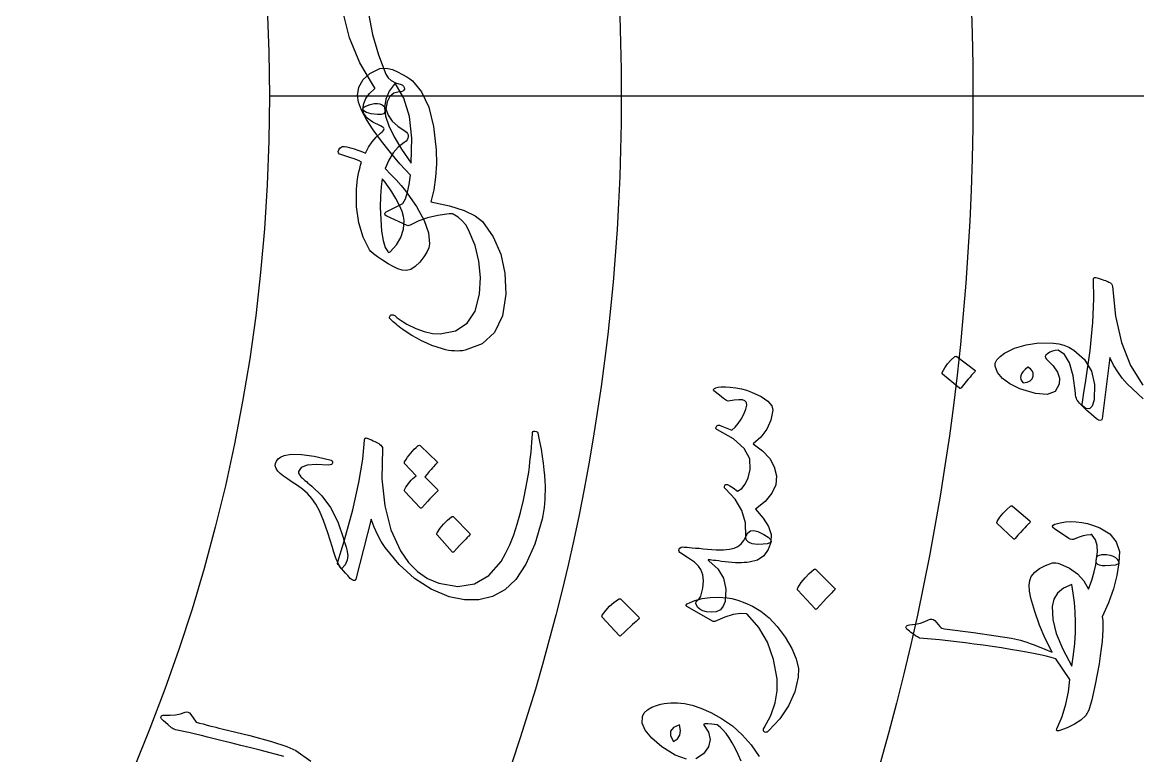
# Model space of a CAD drawing. Header units: millimetres. Extents: x -150 to 150, y -150 to 184.
# Drawn here: x 43.21 to 75.84, y -19.29 to 2.16 of the extents above; entities that cross this region are included whole.
import ezdxf

# ---------------------------------------------------------------- set-up
doc = ezdxf.new("R2010")
doc.units = ezdxf.units.MM
for name, color, linetype in [('ENGRAVE', 7, 'Continuous'), ('ENGRAVE_FINE', 8, 'Continuous'), ('GUIDE', 3, 'Continuous'), ('TEXT', 5, 'Continuous')]:
    doc.layers.add(name, color=color, linetype=linetype)

msp = doc.modelspace()

# ---------------------------------------------------------------- linework, layer by layer
at = {"layer": 'ENGRAVE'}
for radius in [132.75, 112.1737, 91.5975, 71.0212, 50.445]:
    msp.add_circle((0, 0), radius, dxfattribs=at)
at = {"layer": 'ENGRAVE_FINE'}
for points in [[(71.0213, 0), (50.445, 0)], [(91.5975, 0), (71.0212, 0)]]:
    msp.add_lwpolyline(points, dxfattribs=at)
for radius in [122.4619, 101.8856, 81.3094, 60.7331]:
    msp.add_circle((0, 0), radius, dxfattribs=at)
at = {"layer": 'GUIDE'}
msp.add_circle((0, 0), 137.25, dxfattribs=at)
at = {"layer": 'TEXT'}
for points in [[(53.3348, 2.4233), (53.4612, 1.8048), (53.6327, 1.2113), (53.8502, 0.6415), (53.9122, 0.5407), (54.0063, 0.4575), (54.1328, 0.3917), (54.2915, 0.3434), (54.3367, 0.327), (54.368, 0.2994), (54.3854, 0.2606), (54.3889, 0.2106), (54.3737, 0.1749), (54.3426, 0.1493), (54.2957, 0.134), (54.233, 0.1287), (54.0779, 0.0938), (53.9618, -0.0024), (53.8844, -0.1598), (53.8453, -0.3784), (53.827, -0.4571), (53.781, -0.5099), (53.7073, -0.5366), (53.606, -0.5374), (53.4176, -0.5092), (53.2832, -0.4725), (53.2028, -0.4274), (53.1762, -0.3737), (53.1985, -0.2149), (53.263, -0.0641), (53.3698, 0.079), (53.5191, 0.2145), (53.5251, 0.226), (53.5208, 0.2455), (53.5062, 0.2733), (53.4814, 0.3091), (53.083, 0.9814), (52.7856, 1.7082), (52.5869, 2.493)], [(76.0028, -8.8508), (75.5318, -8.4122), (75.3925, -8.2471), (75.2614, -8.0637), (75.1384, -7.8621), (75.0233, -7.6424), (74.8041, -9.4345), (74.7802, -9.4752), (74.7447, -9.489), (74.6977, -9.476), (74.639, -9.4362), (74.5553, -9.3647), (74.4801, -9.3001), (74.4133, -9.2422), (74.355, -9.1911), (74.3057, -9.1467), (74.2658, -9.1092), (74.2354, -9.0784), (74.2145, -9.0544), (74.2162, -9.0062), (74.2339, -8.878), (74.2675, -8.6696), (74.316, -8.381), (74.316, -8.381), (74.4497, -7.4403), (74.5306, -6.623), (74.5628, -5.9307), (74.5497, -5.3645), (74.5489, -5.3471), (74.5511, -5.3322), (74.5564, -5.3198), (74.5648, -5.31), (74.5758, -5.3031), (74.5888, -5.2996), (74.604, -5.2995), (74.6212, -5.3028), (74.6879, -5.3222), (74.7489, -5.3407), (74.8045, -5.3584), (74.8545, -5.3753), (74.899, -5.3913), (74.938, -5.4064), (74.9715, -5.4207), (74.9994, -5.4341), (75.0435, -5.4616), (75.0753, -5.4919), (75.0947, -5.5251), (75.1019, -5.5611), (75.1885, -6.4322), (75.3636, -7.2027), (75.6304, -7.8744), (75.9916, -8.4482)], [(62.6399, -19.3882), (62.3097, -19.2706), (61.9243, -19.0268), (61.9243, -19.0268), (61.6299, -18.7777), (61.4363, -18.5479), (61.3437, -18.3366), (61.3521, -18.1432), (61.4054, -18.0363), (61.4975, -17.945), (61.6285, -17.869), (61.7984, -17.8082), (61.8939, -17.7827), (61.9896, -17.7637), (62.0856, -17.7512), (62.1819, -17.7451), (62.2795, -17.7442), (62.3792, -17.747), (62.4811, -17.7537), (62.5852, -17.7642), (62.8107, -17.8101), (63.0665, -17.8986), (63.3525, -18.03), (63.6684, -18.2048), (63.9852, -18.4216), (64.2738, -18.6787), (64.5336, -18.9766), (64.7641, -19.3158)], [(50.8659, -19.3114), (50.6528, -19.2534), (50.419, -19.1923), (50.1656, -19.1279), (49.8926, -19.0601), (49.6, -18.9888), (49.3134, -18.9161), (49.0556, -18.8513), (48.8267, -18.7943), (48.6264, -18.7453), (48.4553, -18.7035), (48.3136, -18.6682), (48.2012, -18.6394), (48.1181, -18.6171), (47.6977, -18.5292), (47.6579, -18.5161), (47.6243, -18.5026), (47.5968, -18.4887), (47.5755, -18.4743), (47.5755, -18.4743), (47.4794, -18.3867), (47.4028, -18.3181), (47.3458, -18.2683), (47.3085, -18.2372), (47.2856, -18.2154), (47.2716, -18.1934), (47.2667, -18.1712), (47.2709, -18.1488), (47.2843, -18.1267), (47.3049, -18.1119), (47.3326, -18.1045), (47.3675, -18.1044), (47.5369, -18.1075), (47.6956, -18.0941), (47.8436, -18.064), (47.9808, -18.0174), (48.0233, -18.0058), (48.0638, -18.0131), (48.1021, -18.0391), (48.1384, -18.0841), (48.2994, -18.31), (48.3996, -18.3366), (48.4981, -18.3626), (48.5948, -18.3879), (48.6899, -18.4125), (48.7832, -18.4364), (48.8747, -18.4595), (48.9646, -18.482), (49.0527, -18.5039), (49.8687, -18.7046), (50.5013, -18.8756), (50.9496, -19.019), (51.2135, -19.1358), (51.6533, -19.4517)], [(64.2435, -19.4496), (64.1538, -19.251), (64.0646, -19.0712), (63.9761, -18.9102), (63.8883, -18.7679), (63.8009, -18.6444), (63.7131, -18.5402), (63.6251, -18.4551), (63.5371, -18.3891), (63.3812, -18.3672), (63.263, -18.3584), (63.1823, -18.3626), (63.1392, -18.3798), (63.2829, -18.6016), (63.3303, -18.8193), (63.2814, -19.032), (63.1363, -19.2389), (62.9155, -19.378)]]:
    msp.add_lwpolyline(points, dxfattribs=at)
for points in [[(53.0214, 0.0186), (53.0588, 0.2708), (53.179, 0.4861), (53.3825, 0.6652), (53.6695, 0.8087), (53.7798, 0.8259), (53.9036, 0.8159), (54.0408, 0.7784), (54.1913, 0.7132), (54.3363, 0.6373), (54.4569, 0.5682), (54.5533, 0.5061), (54.6253, 0.4509), (54.8946, 0.1259), (55.102, -0.3185), (55.2446, -0.882), (55.3187, -1.5638), (55.3251, -1.9738), (55.3014, -2.3649), (55.248, -2.7365), (55.1652, -3.0881), (55.7046, -3.203), (56.1356, -3.3381), (56.4581, -3.4934), (56.6718, -3.6684), (56.9881, -4.116), (57.2082, -4.62), (57.3306, -5.1787), (57.3538, -5.79), (57.258, -6.4219), (57.026, -6.9073), (56.6615, -7.2439), (56.1672, -7.4312), (56.0928, -7.4428), (56.0156, -7.45), (55.9358, -7.453), (55.8532, -7.4516), (55.7686, -7.4452), (55.6823, -7.4327), (55.5946, -7.4142), (55.5052, -7.3898), (55.3478, -7.342), (55.1936, -7.2871), (55.0426, -7.2252), (54.8949, -7.1564), (54.7508, -7.0812), (54.6106, -7.0002), (54.4743, -6.9134), (54.342, -6.8209), (54.2885, -6.7806), (54.2377, -6.7412), (54.1896, -6.7027), (54.1441, -6.665), (54.1013, -6.6286), (54.0611, -6.594), (54.0234, -6.5612), (53.9884, -6.5301), (53.9689, -6.5086), (53.9579, -6.4872), (53.9554, -6.466), (53.9612, -6.4447), (53.9727, -6.4228), (53.9863, -6.4067), (54.002, -6.3965), (54.0198, -6.392), (54.0394, -6.3925), (54.0604, -6.3968), (54.0829, -6.4051), (54.1067, -6.4173), (54.1819, -6.4809), (54.2657, -6.543), (54.3581, -6.6035), (54.459, -6.6623), (54.7197, -6.7926), (54.969, -6.8844), (55.2073, -6.9372), (55.4346, -6.9504), (55.8806, -6.8618), (56.2233, -6.6392), (56.4611, -6.2819), (56.5916, -5.791), (56.6172, -5.3059), (56.5717, -4.8286), (56.4555, -4.3609), (56.2686, -3.9042), (56.1863, -3.7653), (56.0831, -3.6438), (55.9589, -3.5395), (55.814, -3.4526), (55.7937, -3.4423), (55.7684, -3.4364), (55.7383, -3.435), (55.7032, -3.4381), (55.367, -3.4841), (55.0703, -3.5516), (54.813, -3.6405), (54.5951, -3.7507), (54.5549, -3.7727), (54.5201, -3.7847), (54.4906, -3.7869), (54.4665, -3.7791), (53.8736, -3.5094), (53.8299, -3.4739), (53.8129, -3.441), (53.8227, -3.4108), (53.8594, -3.3832), (54.3433, -3.1387), (54.4212, -2.9958), (54.4841, -2.8099), (54.5317, -2.581), (54.5634, -2.3092), (54.2609, -1.9738), (53.9796, -1.6419), (53.7195, -1.3131), (53.4806, -0.9869), (53.2805, -0.6782), (53.1369, -0.4085), (53.0504, -0.1765), (53.0214, 0.0186)], [(54.1203, 0.3804), (53.9477, 0.1536), (53.8428, -0.0819), (53.8056, -0.327), (53.836, -0.5826), (53.9312, -0.8611), (54.0883, -1.1824), (54.3063, -1.5482), (54.5845, -1.96), (54.6083, -1.225), (54.5366, -0.5883), (54.373, -0.0527), (54.1203, 0.3804)], [(55.1274, -4.3171), (55.1029, -4.4323), (55.0463, -4.5599), (54.9577, -4.6996), (54.8367, -4.8511), (54.7047, -4.9812), (54.5748, -5.0641), (54.4474, -5.1), (54.3224, -5.0892), (54.1995, -5.046), (54.0635, -4.9832), (53.9142, -4.9009), (53.7517, -4.7994), (53.6035, -4.6974), (53.4901, -4.6126), (53.4115, -4.5449), (53.3678, -4.494), (53.1794, -4.1199), (53.0542, -3.7005), (52.9911, -3.2347), (52.9888, -2.7212), (52.9959, -2.6171), (53.0064, -2.514), (53.0205, -2.412), (53.038, -2.3109), (53.0585, -2.2113), (53.0816, -2.1136), (53.1072, -2.0177), (53.1353, -1.9236), (53.0678, -1.8872), (52.9449, -1.8391), (52.7665, -1.7793), (52.5327, -1.7083), (52.4873, -1.6898), (52.4618, -1.6595), (52.4561, -1.6173), (52.4703, -1.5631), (52.4986, -1.5174), (52.5358, -1.4863), (52.5818, -1.4697), (52.6367, -1.4676), (52.7046, -1.4816), (52.7753, -1.4985), (52.8486, -1.5181), (52.9247, -1.5406), (53.0029, -1.5664), (53.0829, -1.5959), (53.1647, -1.6291), (53.2481, -1.6662), (53.3416, -1.49), (53.4471, -1.3335), (53.5647, -1.1968), (53.6945, -1.0798), (53.7375, -1.0455), (53.7683, -1.0135), (53.7869, -0.9841), (53.7935, -0.9572), (53.7873, -0.9351), (53.7682, -0.9128), (53.7361, -0.8903), (53.6909, -0.8675), (53.4649, -0.7564), (53.3038, -0.6361), (53.2076, -0.5063), (53.1763, -0.3665), (53.1815, -0.3479), (53.197, -0.3286), (53.2226, -0.3083), (53.2585, -0.2872), (53.3907, -0.2402), (53.5042, -0.2138), (53.599, -0.2083), (53.6751, -0.2236), (53.7414, -0.255), (53.7919, -0.2901), (53.8265, -0.3288), (53.8453, -0.3711), (53.913, -0.5548), (54.0294, -0.7239), (54.1949, -0.8789), (54.4094, -1.0201), (54.4512, -1.0501), (54.4807, -1.0864), (54.4979, -1.129), (54.5029, -1.1778), (54.4948, -1.2306), (54.4728, -1.2774), (54.437, -1.3183), (54.3873, -1.3533), (54.2109, -1.4865), (54.059, -1.6584), (53.9313, -1.8687), (53.8273, -2.1176), (53.9934, -2.2844), (54.1481, -2.448), (54.2913, -2.6083), (54.4231, -2.7652), (54.7472, -3.2207), (54.9719, -3.6329), (55.0983, -3.9991), (55.1274, -4.3171)], [(53.9746, -4.5526), (54.1582, -4.3498), (54.2883, -4.1286), (54.3646, -3.8896), (54.387, -3.6334), (54.3682, -3.5149), (54.3202, -3.3688), (54.2427, -3.1952), (54.1355, -2.9947), (54.076, -2.8921), (54.0195, -2.7982), (53.9661, -2.7129), (53.916, -2.6363), (53.8686, -2.5682), (53.8235, -2.5087), (53.7807, -2.4576), (53.7403, -2.4149), (53.7057, -2.6471), (53.6872, -2.9222), (53.6843, -3.2403), (53.6962, -3.6019), (53.7224, -3.9508), (53.7646, -4.2233), (53.8239, -4.4194), (53.9011, -4.539), (53.9182, -4.5575), (53.9362, -4.566), (53.9549, -4.5643), (53.9746, -4.5526)], [(73.5131, -7.4298), (73.4289, -7.4405), (73.3493, -7.4609), (73.2743, -7.4908), (73.2039, -7.5302), (73.1567, -7.5716), (73.1356, -7.6128), (73.1407, -7.654), (73.1718, -7.6953), (73.368, -7.8852), (73.4961, -8.0696), (73.5562, -8.2479), (73.5485, -8.4198), (73.4246, -8.6325), (73.1909, -8.7257), (72.8477, -8.6998), (72.395, -8.5563), (72.1033, -8.4152), (71.8852, -8.2582), (71.7408, -8.0852), (71.6698, -7.8959), (71.6749, -7.8064), (71.7233, -7.7134), (71.8149, -7.6168), (71.9498, -7.5164), (72.2403, -7.3675), (72.5749, -7.2678), (72.9539, -7.2179), (73.3773, -7.2181), (73.5316, -7.2397), (73.683, -7.2813), (73.8314, -7.343), (73.9768, -7.4249), (74.2864, -7.7043), (74.4882, -8.0405), (74.5813, -8.4329), (74.565, -8.8801), (74.5149, -9.063), (74.4351, -9.1486), (74.3261, -9.1371), (74.1877, -9.0288), (74.1427, -8.9787), (74.107, -8.9372), (74.0806, -8.9042), (74.0634, -8.8799), (74.0473, -8.838), (74.0347, -8.791), (74.0254, -8.7388), (74.0195, -8.6815), (73.9555, -8.1765), (73.8485, -7.7997), (73.7006, -7.5509), (73.5131, -7.4298)], [(70.1316, -8.1341), (70.1234, -8.1243), (70.1193, -8.1116), (70.1192, -8.0957), (70.1233, -8.0769), (70.1968, -7.9486), (70.2822, -7.8293), (70.3795, -7.719), (70.4887, -7.6176), (70.5047, -7.6083), (70.52, -7.6051), (70.5346, -7.608), (70.5486, -7.617), (71.0738, -8.0083), (71.0858, -8.0221), (71.0873, -8.0383), (71.0782, -8.0568), (71.0585, -8.0778), (71.0415, -8.0958), (71.0157, -8.1245), (70.9813, -8.1637), (70.9382, -8.2134), (70.8862, -8.2745), (70.8252, -8.3477), (70.7552, -8.4331), (70.6761, -8.5305), (70.6633, -8.5431), (70.6514, -8.5488), (70.6404, -8.5475), (70.6301, -8.5391)], [(72.4906, -8.3786), (72.6048, -8.3613), (72.6915, -8.3235), (72.7505, -8.2651), (72.7819, -8.1861), (72.78, -8.1025), (72.7542, -8.0318), (72.7045, -7.974), (72.6309, -7.9291), (72.548, -7.9941), (72.486, -8.0566), (72.4446, -8.1169), (72.4241, -8.1749), (72.4178, -8.23), (72.4268, -8.2823), (72.4511, -8.3318), (72.4906, -8.3786)], [(63.4382, -8.6141), (63.4282, -8.5945), (63.4352, -8.5741), (63.4592, -8.5528), (63.5001, -8.5307), (63.5673, -8.51), (63.6604, -8.5), (63.7794, -8.5008), (63.9245, -8.5122), (64.0886, -8.5314), (64.247, -8.5615), (64.3997, -8.6024), (64.5468, -8.6544), (64.8285, -8.7869), (65.0257, -8.9193), (65.1383, -9.0514), (65.1663, -9.1828), (65.1069, -9.4759), (64.9906, -9.7378), (64.8177, -9.968), (64.5885, -10.1657), (64.8688, -10.3707), (65.0766, -10.5955), (65.2117, -10.8399), (65.2739, -11.1034), (65.2521, -11.3656), (65.1423, -11.6156), (64.9445, -11.8522), (64.659, -12.0744), (64.8881, -12.3403), (65.04, -12.5888), (65.1149, -12.819), (65.1129, -13.0303), (65.0822, -13.0667), (65.0067, -13.0919), (64.8866, -13.1058), (64.7218, -13.1084), (64.5636, -13.0893), (64.453, -13.0453), (64.3902, -12.9764), (64.3749, -12.8826), (64.3647, -12.4828), (64.2619, -12.116), (64.067, -11.7833), (63.7807, -11.4853), (63.765, -11.4692), (63.7546, -11.453), (63.7496, -11.4367), (63.7499, -11.4203), (63.7554, -11.4011), (63.7647, -11.3848), (63.7778, -11.3712), (63.7946, -11.3604), (63.8402, -11.3606), (63.9121, -11.392), (64.0103, -11.4547), (64.1346, -11.549), (64.2565, -11.4763), (64.3595, -11.3476), (64.4433, -11.1627), (64.5074, -10.9217), (64.4949, -10.6059), (64.3313, -10.306), (64.0167, -10.0234), (63.5515, -9.7591), (63.5276, -9.746), (63.5112, -9.7319), (63.5024, -9.717), (63.5011, -9.7011), (63.5067, -9.6783), (63.5159, -9.6593), (63.5288, -9.644), (63.5454, -9.6324), (63.5676, -9.6252), (63.5892, -9.6222), (63.6102, -9.6233), (63.6306, -9.6285), (63.9653, -9.7635), (64.0658, -9.6801), (64.1587, -9.5751), (64.244, -9.4487), (64.3216, -9.3007), (64.3791, -9.1539), (64.4032, -9.0392), (64.3941, -8.957), (64.3519, -8.9072), (64.2804, -8.8831), (64.1747, -8.8764), (64.035, -8.887), (63.8611, -8.9149), (63.8153, -8.8995), (63.7296, -8.8441), (63.6039, -8.7488), (63.4382, -8.6141)], [(52.6253, -13.0151), (52.8774, -12.1006), (53.0579, -11.3007), (53.1721, -10.6183), (53.2247, -10.0555), (53.2259, -10.0381), (53.2298, -10.0236), (53.2365, -10.0119), (53.2459, -10.0031), (53.2576, -9.9976), (53.271, -9.9956), (53.286, -9.9973), (53.3028, -10.0025), (53.3667, -10.0294), (53.4253, -10.0547), (53.4785, -10.0787), (53.5263, -10.1011), (53.5686, -10.1221), (53.6056, -10.1416), (53.6372, -10.1597), (53.6634, -10.1762), (53.7041, -10.2086), (53.7322, -10.2424), (53.7477, -10.2776), (53.7506, -10.3142), (53.734, -11.1905), (53.8138, -11.9782), (53.994, -12.6803), (54.2782, -13.2984), (54.5064, -13.6351), (54.7683, -13.906), (55.0648, -14.1101), (55.3968, -14.2465), (55.9492, -14.3388), (56.4375, -14.2643), (56.8609, -14.0205), (57.217, -13.6059), (57.3483, -13.3768), (57.4716, -13.1195), (57.5865, -12.8339), (57.6926, -12.5202), (57.7898, -12.179), (57.878, -11.811), (57.9567, -11.4163), (58.0253, -10.9952), (58.0455, -10.8447), (58.0641, -10.6965), (58.0808, -10.5506), (58.0959, -10.407), (58.1091, -10.2666), (58.1202, -10.1306), (58.1293, -9.9989), (58.1365, -9.8714), (58.1411, -9.833), (58.1549, -9.8073), (58.1778, -9.7944), (58.2099, -9.7942), (58.2456, -9.8032), (58.272, -9.8169), (58.2892, -9.8351), (58.2971, -9.8579), (58.3462, -10.0973), (58.3882, -10.3239), (58.4232, -10.5375), (58.4514, -10.738), (58.4735, -10.9249), (58.4901, -11.0977), (58.5014, -11.2563), (58.5075, -11.4007), (58.5063, -11.5352), (58.5026, -11.6657), (58.4967, -11.7923), (58.4885, -11.9148), (58.4769, -12.0336), (58.4611, -12.149), (58.4411, -12.2609), (58.4168, -12.3693), (58.2024, -13.0987), (57.9464, -13.6876), (57.6531, -14.1357), (57.3258, -14.4431), (56.9629, -14.6353), (56.5709, -14.7314), (56.1504, -14.7327), (55.7013, -14.6408), (55.1715, -14.4227), (54.6837, -14.1088), (54.2363, -13.7016), (53.8269, -13.2034), (53.7102, -13.0211), (53.6038, -12.822), (53.5075, -12.6059), (53.4211, -12.373), (52.9698, -14.1236), (52.9407, -14.1608), (52.9037, -14.1697), (52.8588, -14.1504), (52.8061, -14.1031), (52.7327, -14.021), (52.6668, -13.9468), (52.6084, -13.8805), (52.5575, -13.8221), (52.5146, -13.7716), (52.4801, -13.7291), (52.454, -13.6946), (52.4365, -13.6681), (52.4445, -13.6206), (52.4791, -13.4961), (52.5396, -13.2944), (52.6253, -13.0151)], [(54.3995, -10.7541), (54.3922, -10.7431), (54.3893, -10.729), (54.3908, -10.712), (54.3966, -10.692), (54.4378, -10.6243), (54.4812, -10.5593), (54.5268, -10.4971), (54.5747, -10.4376), (54.6253, -10.3805), (54.6792, -10.3254), (54.7365, -10.2723), (54.7971, -10.2211), (54.8144, -10.2123), (54.8313, -10.2101), (54.848, -10.2147), (54.8643, -10.2259), (55.351, -10.6917), (55.3564, -10.703), (55.3535, -10.7176), (55.3425, -10.7355), (55.3232, -10.7567), (55.3066, -10.7706), (55.2829, -10.7938), (55.2521, -10.8264), (55.2143, -10.8683), (55.1688, -10.9199), (55.1152, -10.9815), (55.0532, -11.053), (54.983, -11.1344), (55.3541, -11.5082), (55.3645, -11.5242), (55.3642, -11.5418), (55.353, -11.5611), (55.3311, -11.5821), (55.3121, -11.6003), (55.2832, -11.6291), (55.2445, -11.6686), (55.1959, -11.7188), (55.1371, -11.7804), (55.068, -11.8544), (54.9885, -11.9407), (54.8986, -12.0392), (54.8851, -12.0485), (54.8731, -12.0513), (54.8625, -12.0475), (54.8534, -12.0372), (54.4017, -11.5579), (54.3945, -11.5467), (54.3918, -11.5326), (54.3936, -11.5155), (54.3997, -11.4955), (54.4325, -11.4376), (54.4681, -11.3821), (54.5065, -11.3291), (54.5476, -11.2785), (54.591, -11.2303), (54.6362, -11.1843), (54.6833, -11.1406), (54.7323, -11.0992)], [(52.5503, -13.8202), (52.5114, -13.7646), (52.4745, -13.7028), (52.4395, -13.6351), (52.4066, -13.5612), (52.3752, -13.4813), (52.3448, -13.3951), (52.3154, -13.3026), (52.2869, -13.2039), (52.1534, -12.7665), (52.0266, -12.4091), (51.9081, -12.1307), (51.7991, -11.9304), (51.683, -11.7689), (51.5542, -11.6247), (51.4128, -11.4976), (51.2588, -11.3875), (51.1807, -11.3375), (51.1065, -11.2888), (51.0362, -11.2417), (50.9699, -11.1959), (50.9084, -11.1522), (50.8525, -11.1111), (50.8021, -11.0727), (50.7574, -11.0369), (50.6835, -10.9634), (50.6353, -10.8894), (50.6128, -10.8147), (50.616, -10.7392), (50.6434, -10.6707), (50.6946, -10.6098), (50.7698, -10.5565), (50.869, -10.5107), (51.0819, -10.4717), (51.3764, -10.4788), (51.7525, -10.532), (52.21, -10.6321), (52.2506, -10.645), (52.2774, -10.6644), (52.2906, -10.6903), (52.2902, -10.7227), (52.2772, -10.7534), (52.253, -10.7744), (52.2174, -10.7856), (52.1706, -10.7871), (51.809, -10.7689), (51.5426, -10.7946), (51.3713, -10.8642), (51.2948, -10.9782), (51.2939, -11.0113), (51.3045, -11.0479), (51.3268, -11.0879), (51.3607, -11.1314), (51.3821, -11.1521), (51.4088, -11.1767), (51.4409, -11.2052), (51.4783, -11.2377), (51.521, -11.2742), (51.5689, -11.3146), (51.6222, -11.359), (51.6808, -11.4074), (51.9759, -11.6853), (52.2293, -12.0333), (52.4396, -12.4519), (52.6051, -12.9417), (52.6067, -12.9468), (52.6116, -12.9623), (52.6196, -12.988), (52.6308, -13.0241), (52.6451, -13.0704), (52.6626, -13.1272), (52.6832, -13.1943), (52.7068, -13.2718), (52.7348, -13.4303), (52.7179, -13.5748), (52.6564, -13.7049), (52.5503, -13.8202)], [(71.7357, -12.5027), (71.7281, -12.4923), (71.7248, -12.4789), (71.7257, -12.4626), (71.7309, -12.4434), (71.8124, -12.3153), (71.9052, -12.1972), (72.0092, -12.0889), (72.1246, -11.9904), (72.1411, -11.9817), (72.1566, -11.9792), (72.171, -11.983), (72.1844, -11.993), (72.6848, -12.4238), (72.6959, -12.4386), (72.6963, -12.4553), (72.6861, -12.4739), (72.6651, -12.4944), (72.647, -12.5121), (72.6195, -12.5402), (72.5827, -12.5787), (72.5365, -12.6275), (72.4807, -12.6875), (72.4152, -12.7596), (72.34, -12.8437), (72.2549, -12.9397), (72.2413, -12.952), (72.2291, -12.9572), (72.2181, -12.9552), (72.2084, -12.9461)], [(55.3441, -12.8343), (55.3372, -12.8228), (55.3349, -12.8083), (55.337, -12.7909), (55.3436, -12.7706), (55.4343, -12.637), (55.5354, -12.5144), (55.6471, -12.4027), (55.7694, -12.3019), (55.7866, -12.2932), (55.8022, -12.2912), (55.8164, -12.2958), (55.8292, -12.3071), (56.3002, -12.7895), (56.3102, -12.8059), (56.3095, -12.8239), (56.2979, -12.8435), (56.2754, -12.8646), (56.256, -12.8828), (56.2265, -12.9118), (56.1868, -12.9516), (56.137, -13.0021), (56.0768, -13.0641), (56.0059, -13.1387), (55.9244, -13.2256), (55.832, -13.3248), (55.8175, -13.3374), (55.8049, -13.3424), (55.794, -13.3398), (55.785, -13.3296)], [(62.4294, -13.2487), (62.4513, -13.216), (62.4835, -13.1949), (62.5261, -13.1855), (62.579, -13.1877), (62.6156, -13.1904), (62.6663, -13.1945), (62.7311, -13.2), (62.81, -13.2068), (62.9026, -13.2149), (63.0083, -13.2241), (63.1271, -13.2344), (63.259, -13.2458), (63.5115, -13.2645), (63.7247, -13.2662), (63.8987, -13.2508), (64.0335, -13.2185), (64.1443, -13.1675), (64.2382, -13.0945), (64.3151, -12.9996), (64.3749, -12.8826), (64.4359, -12.7744), (64.515, -12.7139), (64.6123, -12.7012), (64.7279, -12.7364), (64.9047, -12.8233), (65.028, -12.9), (65.098, -12.9662), (65.1146, -13.0219), (65.0342, -13.2617), (64.9008, -13.4433), (64.715, -13.5665), (64.477, -13.6311), (64.4049, -13.6373), (64.3283, -13.642), (64.2472, -13.6451), (64.1617, -13.6466), (64.0713, -13.6455), (63.9759, -13.6405), (63.8755, -13.6317), (63.7699, -13.6192), (63.6675, -13.6056), (63.5765, -13.5939), (63.4968, -13.5841), (63.4285, -13.5762), (63.3726, -13.5698), (63.3304, -13.5648), (63.3018, -13.5611), (63.2868, -13.5587), (63.2798, -13.5577), (63.2751, -13.5583), (63.2728, -13.5605), (63.2728, -13.5642), (63.2756, -13.5696), (63.2818, -13.5768), (63.2914, -13.5858), (63.3043, -13.5966), (63.5634, -13.8255), (63.7277, -14.0986), (63.7966, -14.4157), (63.7695, -14.7757), (63.7182, -14.9198), (63.6326, -15.021), (63.513, -15.0793), (63.3595, -15.0946), (63.2272, -15.0793), (63.1186, -15.0501), (63.0337, -15.0074), (62.9724, -14.9509), (62.9346, -14.8905), (62.9202, -14.8357), (62.9291, -14.7864), (62.9614, -14.7426), (62.9998, -14.7071), (63.0288, -14.6748), (63.0484, -14.6456), (63.0587, -14.6196), (63.121, -14.3861), (63.1423, -14.1785), (63.1227, -13.9973), (63.0626, -13.8427), (62.993, -13.745), (62.8729, -13.6333), (62.7021, -13.508), (62.4807, -13.3691), (62.4457, -13.3453), (62.4255, -13.3173), (62.42, -13.2851), (62.4294, -13.2487)], [(73.8261, -12.9348), (73.4074, -12.652), (73.3627, -12.6134), (73.3503, -12.5786), (73.3702, -12.5475), (73.4225, -12.52), (73.5722, -12.4781), (73.7254, -12.4515), (73.882, -12.4404), (74.0422, -12.4448), (74.2067, -12.4653), (74.3764, -12.5028), (74.5512, -12.5573), (74.7311, -12.629), (75.0245, -12.8051), (75.216, -13.0346), (75.3052, -13.3173), (75.2914, -13.6527), (75.2612, -13.6862), (75.1843, -13.7121), (75.0605, -13.7302), (74.89, -13.7407), (74.8006, -13.7362), (74.7292, -13.7208), (74.676, -13.6943), (74.6408, -13.6568), (74.6297, -13.63), (74.6247, -13.6005), (74.6258, -13.5682), (74.6331, -13.5333), (74.6635, -13.3277), (74.6538, -13.1426), (74.6042, -12.9784), (74.5149, -12.8352), (74.5072, -12.8282), (74.496, -12.8244), (74.4815, -12.8238), (74.4636, -12.8264), (74.3552, -12.8376), (74.2425, -12.8621), (74.1256, -12.8999), (74.0044, -12.951), (73.9592, -12.9666), (73.9144, -12.9691), (73.87, -12.9585), (73.8261, -12.9348)], [(74.8061, -15.2303), (74.8199, -15.3392), (74.8261, -15.4659), (74.8246, -15.6103), (74.8152, -15.7726), (74.7989, -15.9528), (74.7763, -16.1512), (74.7473, -16.3676), (74.7117, -16.602), (74.602, -17.2042), (74.5, -17.6569), (74.4084, -17.9601), (74.329, -18.1142), (74.178, -18.2519), (73.9955, -18.3726), (73.7815, -18.476), (73.5362, -18.562), (73.4988, -18.5676), (73.4771, -18.5606), (73.471, -18.5412), (73.4805, -18.5093), (73.6283, -18.1428), (73.7407, -17.7796), (73.8178, -17.4205), (73.8596, -17.0657), (73.4488, -16.4587), (73.3148, -16.4194), (73.1617, -16.3801), (72.9896, -16.3409), (72.7984, -16.3016), (72.5892, -16.2621), (72.3629, -16.222), (72.1197, -16.1813), (71.8595, -16.1399), (71.5889, -16.0987), (71.3221, -16.06), (71.0591, -16.0238), (70.7997, -15.9902), (70.5445, -15.9591), (70.2939, -15.9308), (70.0479, -15.9051), (69.8066, -15.8821), (69.4549, -15.8527), (69.3994, -15.8181), (69.3467, -15.7838), (69.2968, -15.7497), (69.2497, -15.7158), (69.2053, -15.6825), (69.1636, -15.6503), (69.1244, -15.6192), (69.0878, -15.5892), (69.0746, -15.5741), (69.0664, -15.5574), (69.0633, -15.5393), (69.0654, -15.5195), (69.0759, -15.4981), (69.0968, -15.4817), (69.1279, -15.4703), (69.1693, -15.4638), (69.338, -15.4417), (69.4859, -15.4101), (69.613, -15.3692), (69.7192, -15.319), (69.7703, -15.2963), (69.8184, -15.2919), (69.8634, -15.3058), (69.9053, -15.3381), (70.0578, -15.5097), (70.0836, -15.5368), (70.114, -15.5567), (70.1487, -15.5694), (70.188, -15.5749), (71.035, -15.6869), (71.6883, -15.7795), (72.1476, -15.854), (72.4129, -15.9109), (72.4998, -15.9358), (72.5947, -15.9668), (72.6979, -16.0039), (72.8092, -16.047), (72.9289, -16.0954), (73.0572, -16.1481), (73.194, -16.2052), (73.3393, -16.2666), (73.1389, -15.8662), (72.9686, -15.4682), (72.8284, -15.0722), (72.7184, -14.678), (72.6783, -14.4735), (72.6665, -14.3012), (72.6831, -14.1607), (72.7284, -14.0519), (72.8328, -13.9222), (72.9709, -13.8126), (73.1429, -13.7229), (73.3488, -13.6531), (73.3949, -13.6466), (73.4461, -13.6486), (73.5022, -13.659), (73.5635, -13.678), (73.8444, -13.8086), (74.0789, -13.9748), (74.2666, -14.1768), (74.4073, -14.4145), (74.5014, -14.1509), (74.5705, -13.9148), (74.6147, -13.7064), (74.6344, -13.5259), (74.6458, -13.4789), (74.6757, -13.4438), (74.7242, -13.4206), (74.7914, -13.4092), (74.9252, -13.4084), (75.0364, -13.4225), (75.1251, -13.4518), (75.1912, -13.4963), (75.2387, -13.5447), (75.2714, -13.5856), (75.2894, -13.6192), (75.2928, -13.6453), (75.2348, -14.0224), (75.1345, -14.4127), (74.9917, -14.8156), (74.8061, -15.2303)], [(65.9009, -14.4479), (65.893, -14.4351), (65.8901, -14.4189), (65.8923, -14.3993), (65.8994, -14.3764), (65.9996, -14.225), (66.1118, -14.0859), (66.2359, -13.9589), (66.3722, -13.8441), (66.3913, -13.8341), (66.4089, -13.8317), (66.425, -13.8367), (66.4394, -13.8492), (66.9757, -14.3851), (66.9873, -14.4034), (66.9867, -14.4236), (66.9739, -14.4457), (66.9489, -14.4697), (66.9273, -14.4905), (66.8945, -14.5234), (66.8504, -14.5686), (66.7951, -14.6259), (66.7283, -14.6964), (66.6496, -14.7811), (66.5591, -14.8798), (66.4566, -14.9925), (66.4405, -15.0069), (66.4263, -15.0127), (66.4141, -15.0099), (66.4038, -14.9986)], [(73.3434, -14.925), (73.3587, -15.3041), (73.4602, -15.7205), (73.6472, -16.1759), (73.9191, -16.6717), (73.9668, -16.3321), (74, -16.0036), (74.019, -15.6863), (74.0239, -15.3803), (74.0152, -15.0862), (73.9933, -14.8049), (73.9585, -14.5362), (73.9108, -14.2804), (73.6719, -14.3893), (73.4979, -14.5328), (73.3885, -14.7112), (73.3434, -14.925)], [(65.045, -18.5621), (65.0209, -18.5836), (64.9976, -18.5985), (64.9751, -18.6068), (64.9534, -18.6085), (64.9369, -18.6054), (64.9219, -18.5972), (64.9083, -18.5837), (64.8963, -18.565), (64.8909, -18.5476), (64.8918, -18.5275), (64.8989, -18.5046), (64.9121, -18.479), (65.1063, -18.1112), (65.2349, -17.7482), (65.298, -17.3911), (65.2957, -17.0409), (65.1922, -16.4756), (65.0117, -15.9742), (64.7558, -15.5371), (64.4259, -15.1644), (64.4192, -15.1587), (64.4133, -15.1538), (64.4084, -15.1496), (64.4044, -15.1462), (64.4007, -15.1434), (64.397, -15.1412), (64.3931, -15.1394), (64.3891, -15.1382), (64.219, -15.1261), (64.0101, -15.1602), (63.7622, -15.24), (63.4753, -15.3646), (63.4584, -15.3676), (63.4443, -15.368), (63.433, -15.3658), (63.4245, -15.361), (62.6517, -14.926), (62.6268, -14.8929), (62.6583, -14.8529), (62.7462, -14.8059), (62.8906, -14.7517), (63.1035, -14.6927), (63.3308, -14.659), (63.5725, -14.6508), (63.8286, -14.6681), (63.97, -14.6924), (64.142, -14.7423), (64.3445, -14.8178), (64.5775, -14.9191), (64.8205, -15.0606), (65.061, -15.2586), (65.2983, -15.5137), (65.5318, -15.8267), (65.7268, -16.1527), (65.8551, -16.4563), (65.917, -16.7368), (65.9129, -16.9933), (65.8088, -17.4227), (65.6292, -17.8282), (65.3744, -18.2085), (65.045, -18.5621)], [(60.1798, -15.2424), (60.1722, -15.2302), (60.1695, -15.215), (60.1719, -15.1971), (60.1793, -15.1762), (60.2811, -15.0413), (60.3946, -14.9182), (60.5199, -14.8069), (60.6571, -14.7073), (60.6763, -14.6991), (60.6939, -14.6976), (60.7098, -14.703), (60.724, -14.7153), (61.2505, -15.2365), (61.2618, -15.254), (61.2609, -15.2727), (61.2479, -15.2925), (61.2227, -15.3135), (61.2009, -15.3316), (61.1678, -15.3605), (61.1233, -15.4002), (61.0675, -15.4505), (61, -15.5124), (60.9206, -15.5869), (60.8292, -15.6738), (60.7258, -15.773), (60.7096, -15.7855), (60.6954, -15.7902), (60.6833, -15.787), (60.6732, -15.776)], [(62.4402, -18.3862), (62.2618, -18.4624), (62.1722, -18.569), (62.1714, -18.7064), (62.2591, -18.8752), (62.3774, -18.7947), (62.4471, -18.6862), (62.4681, -18.5499), (62.4402, -18.3862)]]:
    msp.add_lwpolyline(points, close=True, dxfattribs=at)

doc.saveas('drawing.dxf')
